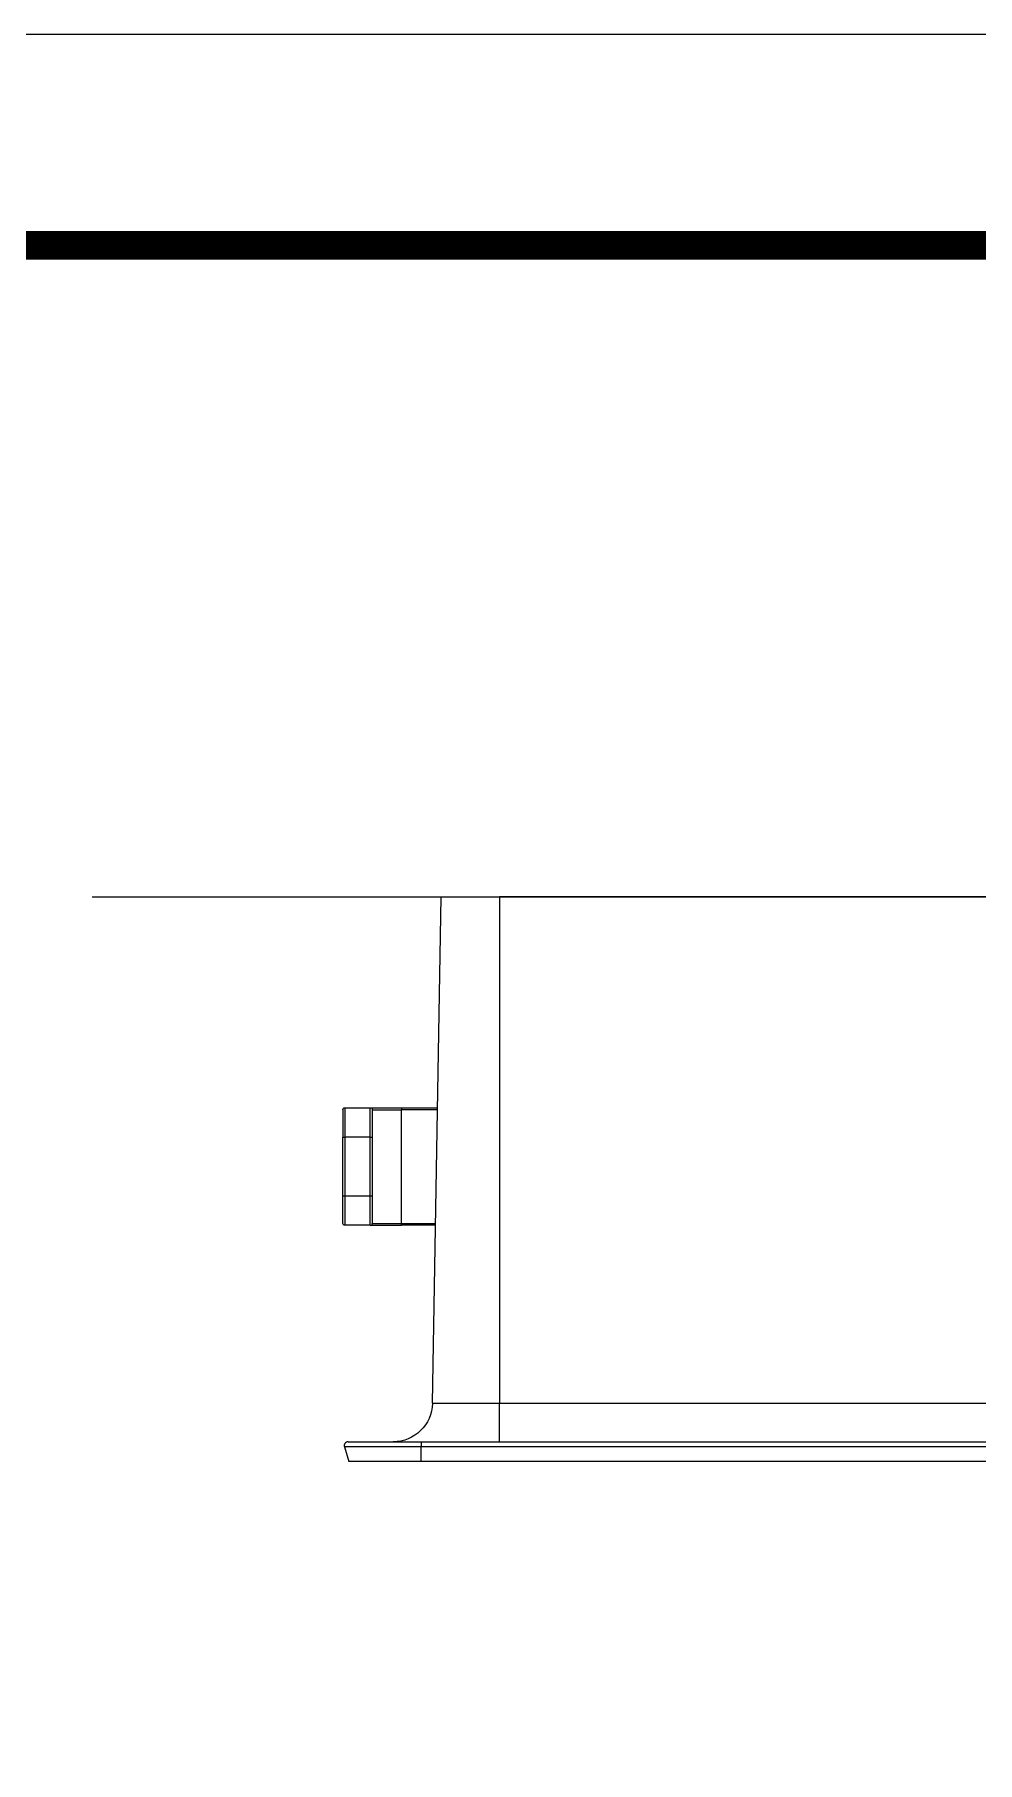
# Model space of a CAD drawing. Extents: x 0 to 3160, y 0 to 2315.
# Drawn here: x 618.1 to 858.7, y 1874.2 to 2315 of the extents above; entities that cross this region are included whole.
import ezdxf

# ---------------------------------------------------------------- set-up
doc = ezdxf.new("R2010")
doc.units = 0
doc.header["$LTSCALE"] = 10
doc.header["$MEASUREMENT"] = 0
doc.layers.get('0').update_dxf_attribs({"linetype": 'CONTINUOUS'})
doc.layers.add('1', color=7, linetype='CONTINUOUS')

msp = doc.modelspace()

# ---------------------------------------------------------------- linework, layer by layer
at = {"ltscale": 0.5}
msp.add_line((632.78, 2095.02), (2112.63, 2095.02), dxfattribs=at)
msp.add_lwpolyline([(0, 0), (3159.52, 0), (3159.52, 2315.04), (0, 2315.04)], close=True, dxfattribs=at)
at = {"color": 5, "linetype": 'ByBlock', "lineweight": 200, "const_width": 7.28}
msp.add_lwpolyline([(50.81, 99.13), (3108.41, 99.13), (3108.41, 2261.29), (50.81, 2261.29)], close=True, dxfattribs=at)
at = {"layer": '1', "color": 7, "linetype": 'Continuous', "lineweight": 18}
for p, q in [((719.62, 1965.85), (721.87, 2095.02)), ((721.87, 2095.02), (736.79, 2095.02)), ((1090.68, 2095.02), (736.79, 2095.02)), ((1090.68, 2095.02), (736.79, 2095.02)), ((697.29, 2041.26), (703.79, 2041.26)), ((703.79, 2041.26), (711.79, 2041.26)), ((711.79, 2041.26), (720.93, 2041.26)), ((696.79, 2040.76), (696.79, 2033.76)), ((704.29, 2040.76), (704.29, 2033.76)), ((696.79, 2018.76), (696.79, 2033.76)), ((704.29, 2033.76), (704.29, 2018.76)), ((696.79, 2011.76), (696.79, 2018.76)), ((704.29, 2018.76), (704.29, 2011.76)), ((703.79, 2011.26), (697.29, 2011.26)), ((703.79, 2011.26), (711.79, 2011.26)), ((720.41, 2011.26), (711.79, 2011.26)), ((697.17, 1954.74), (698.29, 1951.02)), ((698.13, 1956.02), (716.79, 1956.02)), ((716.79, 1956.02), (1088.78, 1956.02)), ((716.79, 1951.02), (698.29, 1951.02)), ((1088.78, 1951.02), (716.79, 1951.02))]:
    msp.add_line(p, q, dxfattribs=at)
at = {"layer": '1', "color": 7, "linetype": 'Continuous', "lineweight": 13}
for p, q in [((736.79, 2095.02), (736.79, 1965.85)), ((697.29, 2041.26), (697.29, 2033.76)), ((703.79, 2033.76), (703.79, 2041.26)), ((711.79, 2041.26), (711.79, 2040.76)), ((704.29, 2040.76), (711.79, 2040.76)), ((711.79, 2011.76), (711.79, 2040.76)), ((720.93, 2040.76), (711.79, 2040.76)), ((696.79, 2033.76), (697.29, 2033.76)), ((703.79, 2033.76), (697.29, 2033.76)), ((697.29, 2033.76), (697.29, 2018.76)), ((703.79, 2033.76), (704.29, 2033.76)), ((703.79, 2018.76), (703.79, 2033.76)), ((696.79, 2018.76), (697.29, 2018.76)), ((697.29, 2018.76), (697.29, 2011.26)), ((697.29, 2018.76), (703.79, 2018.76)), ((703.79, 2011.26), (703.79, 2018.76)), ((703.79, 2018.76), (704.29, 2018.76)), ((704.29, 2011.76), (711.79, 2011.76)), ((711.79, 2011.26), (711.79, 2011.76)), ((711.79, 2011.76), (720.42, 2011.76)), ((719.62, 1965.85), (736.79, 1965.85)), ((736.79, 1956.02), (736.79, 1965.85)), ((736.79, 1965.85), (1088.78, 1965.85)), ((716.79, 1954.74), (697.17, 1954.74)), ((716.79, 1956.02), (716.79, 1954.74)), ((1088.78, 1954.74), (716.79, 1954.74)), ((716.79, 1951.02), (716.79, 1954.74))]:
    msp.add_line(p, q, dxfattribs=at)
at = {"layer": '1', "color": 7, "linetype": 'Continuous', "lineweight": 18, "extrusion": (0, 0, -1)}
for centre, radius, start, end in [((-697.29, 2040.76), 0.5, 0, 90), ((-703.79, 2040.76), 0.5, 90, 180), ((-697.29, 2011.76), 0.5, 270, 0), ((-709.62, 1966.02), 10, 181, 270)]:
    msp.add_arc(centre, radius, start, end, dxfattribs=at)
at = {"layer": '1', "color": 7, "linetype": 'Continuous', "lineweight": 18}
for centre, radius, start, end in [((703.79, 2011.76), 0.5, 270, 0), ((698.13, 1955.02), 1, 90, 196.6992)]:
    msp.add_arc(centre, radius, start, end, dxfattribs=at)

doc.saveas('drawing.dxf')
